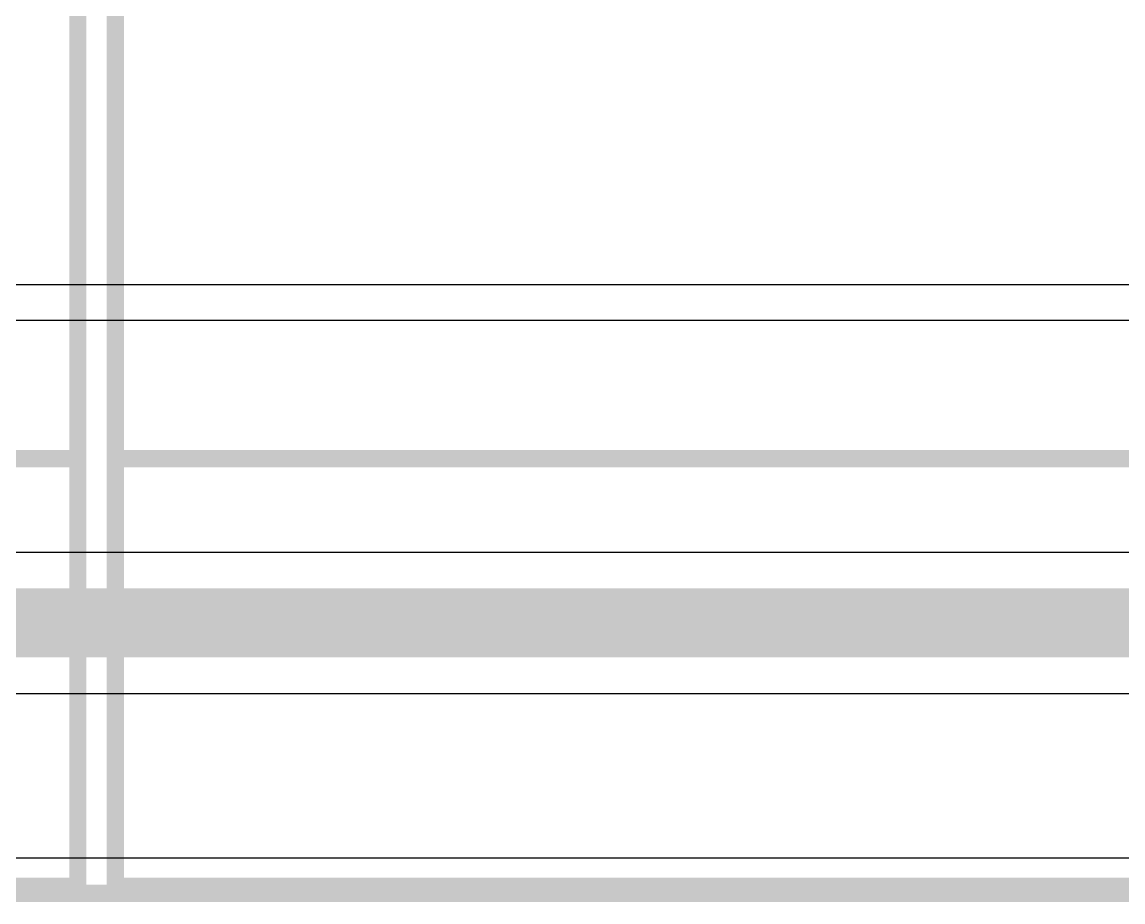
# Model space of a CAD drawing. Header units: inches. Extents: x 0 to 208, y 0 to 213.
# Drawn here: x 0.8093 to 1.1276, y -0.0025 to 0.252 of the extents above; entities that cross this region are included whole.
import ezdxf

# ---------------------------------------------------------------- set-up
doc = ezdxf.new("R2010")
doc.units = ezdxf.units.IN
doc.header["$MEASUREMENT"] = 0
for name, color, linetype in [('Board_Outline', 216, 'Continuous'), ('Bottom Layer', 5, 'Continuous'), ('L2_GND1', 16, 'Continuous'), ('L3_SIG1', 76, 'Continuous'), ('L4_PWR', 90, 'Continuous'), ('L5_GND2', 156, 'Continuous'), ('L6_SIG2', 130, 'Continuous'), ('L7_GND3', 216, 'Continuous'), ('Top Layer', 1, 'Continuous'), ('Top Overlay', 2, 'Continuous')]:
    doc.layers.add(name, color=color, linetype=linetype)

# ---------------------------------------------------------------- blocks, each defined once
blk = doc.blocks.new('DB2ERC_3_5_3P_GN_523')
at = {"layer": 'Top Overlay'}
for points in [[(0.22441, -0.31496, 0.005, 0.005, 0), (0.22441, 0.04724, 0.005, 0.005, 0)], [(-0.22441, -0.19126, 0.005, 0.005, 0), (0.22441, -0.19126, 0.005, 0.005, 0)], [(-0.22441, -0.315, 0.005, 0.005, 0), (0.22441, -0.315, 0.005, 0.005, 0)]]:
    blk.add_lwpolyline(points, format="xyseb", dxfattribs=at)
for points in [[(0.22316, -0.19126, 0.0025, 0.0025, 1), (0.22566, -0.19126, 0.0025, 0.0025, 1)], [(0.22316, -0.31496, 0.0025, 0.0025, 1), (0.22566, -0.31496, 0.0025, 0.0025, 1)], [(0.22316, -0.315, 0.0025, 0.0025, 1), (0.22566, -0.315, 0.0025, 0.0025, 1)]]:
    blk.add_lwpolyline(points, format="xyseb", close=True, dxfattribs=at)
blk = doc.blocks.new('DB2ERC_3_5_3P_GN_524')
at = {"layer": 'Top Overlay'}
for points in [[(-0.22441, -0.315, 0.005, 0.005, 0), (-0.22441, 0.04724, 0.005, 0.005, 0)], [(-0.22441, -0.19126, 0.005, 0.005, 0), (0.22441, -0.19126, 0.005, 0.005, 0)], [(-0.22441, -0.315, 0.005, 0.005, 0), (0.22441, -0.315, 0.005, 0.005, 0)]]:
    blk.add_lwpolyline(points, format="xyseb", dxfattribs=at)
for points in [[(-0.22566, -0.19126, 0.0025, 0.0025, 1), (-0.22316, -0.19126, 0.0025, 0.0025, 1)], [(-0.22566, -0.315, 0.0025, 0.0025, 1), (-0.22316, -0.315, 0.0025, 0.0025, 1)], [(-0.22566, -0.315, 0.0025, 0.0025, 1), (-0.22316, -0.315, 0.0025, 0.0025, 1)]]:
    blk.add_lwpolyline(points, format="xyseb", close=True, dxfattribs=at)

msp = doc.modelspace()

# ---------------------------------------------------------------- linework, layer by layer
at = {"layer": 'Board_Outline'}
msp.add_lwpolyline([(0, 0, 0.005, 0.005, 0), (5.90551, 0, 0.005, 0.005, 0)], format="xyseb", dxfattribs=at)
at = {"layer": 'Bottom Layer'}
msp.add_line((2.86077, 0.0102), (0.0102, 0.0102), dxfattribs=at)
at = {"layer": 'L2_GND1'}
msp.add_line((2.86077, 0.0102), (0.3642, 0.0102), dxfattribs=at)
at = {"layer": 'L3_SIG1'}
msp.add_line((2.86077, 0.0102), (0.0102, 0.0102), dxfattribs=at)
at = {"layer": 'L4_PWR'}
for p, q in [((2.95448, 0.176), (0.35227, 0.176)), ((0.35227, 0.1658), (2.95448, 0.1658)), ((2.76077, 0.0102), (0.0102, 0.0102))]:
    msp.add_line(p, q, dxfattribs=at)
at = {"layer": 'L5_GND2'}
msp.add_line((2.86077, 0.0102), (0.0102, 0.0102), dxfattribs=at)
at = {"layer": 'L6_SIG2'}
for p, q in [((2.85322, 0.09863), (0.35033, 0.09863)), ((0.35033, 0.05784), (2.85322, 0.05784)), ((2.86077, 0.0102), (0.0102, 0.0102))]:
    msp.add_line(p, q, dxfattribs=at)
msp.add_lwpolyline([(0.35033, 0.07824, 0.02, 0.02, 0), (2.85322, 0.07824, 0.02, 0.02, 0)], format="xyseb", dxfattribs=at)
at = {"layer": 'L7_GND3'}
msp.add_line((2.86077, 0.0102), (0.0102, 0.0102), dxfattribs=at)
at = {"layer": 'Top Layer'}
msp.add_line((2.86077, 0.0102), (0.0102, 0.0102), dxfattribs=at)

# ---------------------------------------------------------------- block references
for name, p in [('DB2ERC_3_5_3P_GN_523', (0.601, 0.317)), ('DB2ERC_3_5_3P_GN_524', (1.0607, 0.317))]:
    msp.add_blockref(name, p)

doc.saveas('drawing.dxf')
